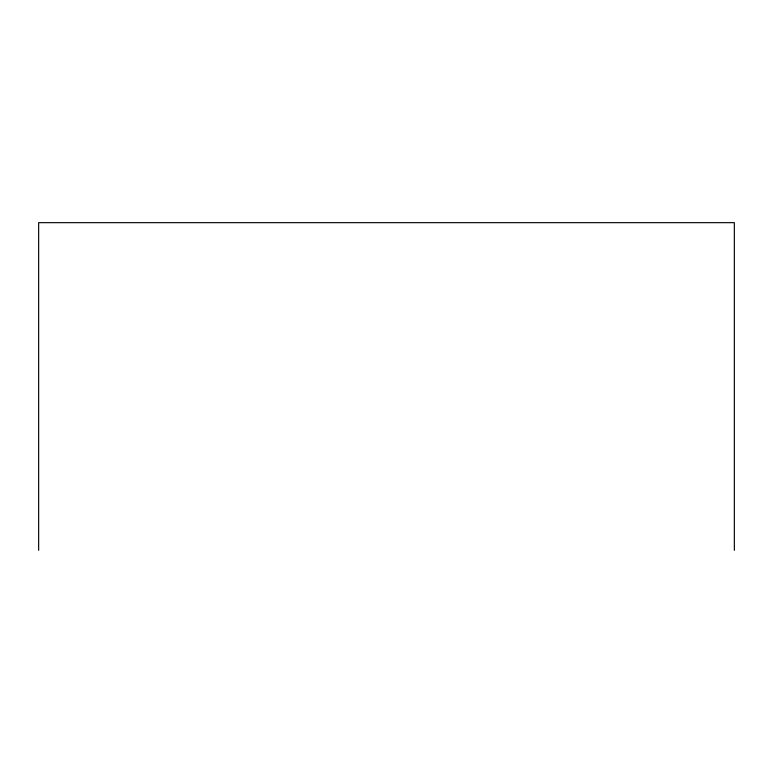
<?xml version="1.0" encoding="UTF-8"?>
<svg xmlns="http://www.w3.org/2000/svg" width="773" height="773" viewBox="0 0 773 773"><rect width="100%" height="100%" fill="white"/><g stroke="black" fill="none" stroke-linecap="round" stroke-linejoin="round"><path stroke-width="1.16" d="M734.35 550.337L734.35 222.663L38.65 222.663L38.65 550.337"/></g></svg>
